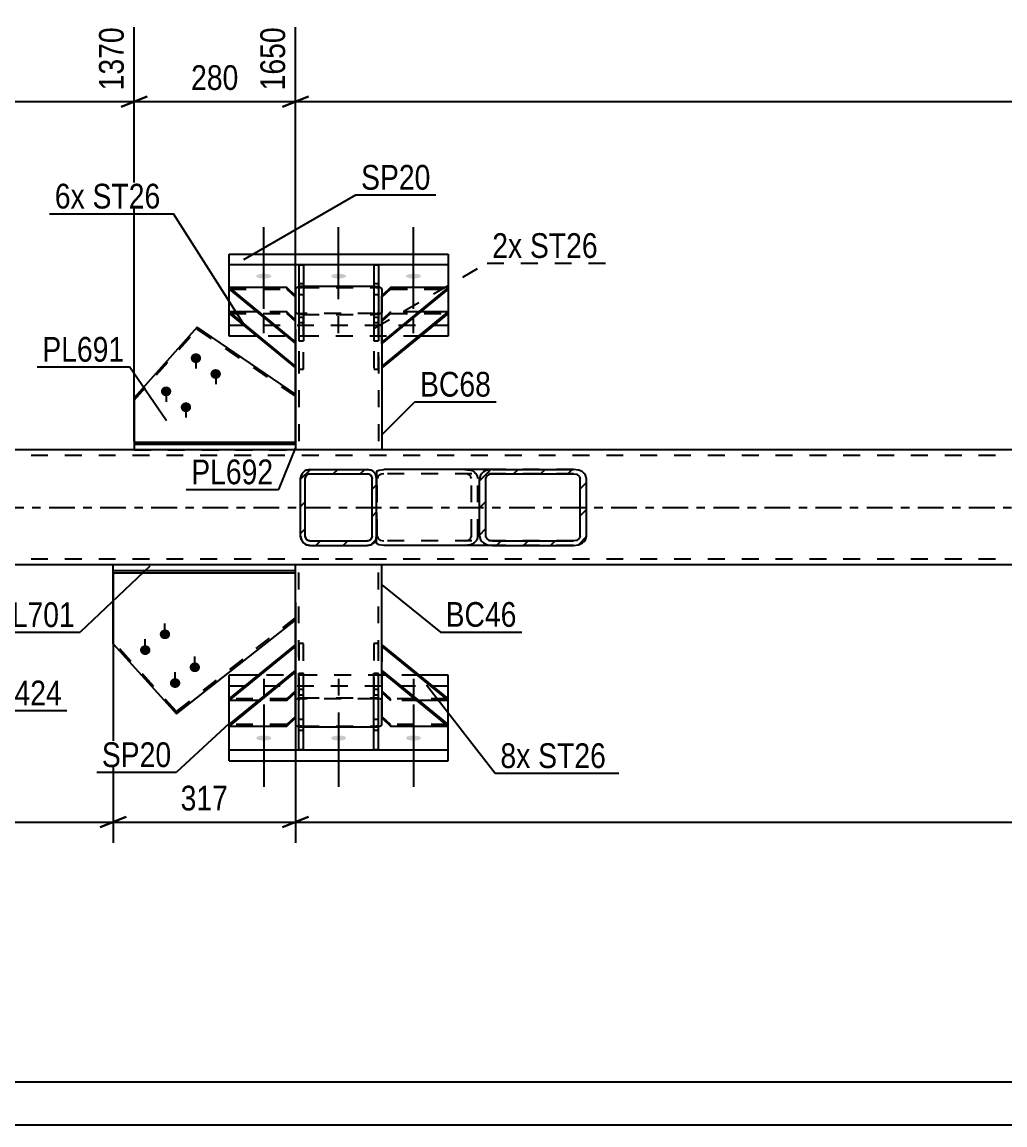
# Model space of a CAD drawing. Header units: millimetres. Extents: x 0 to 841, y 0 to 594.
# Drawn here: x 61 to 174.8, y 0 to 127.7 of the extents above; entities that cross this region are included whole.
import ezdxf

# ---------------------------------------------------------------- set-up
doc = ezdxf.new("R2010")
doc.units = ezdxf.units.MM
doc.linetypes.add('DXK_LINE_DOT2', pattern=[3.9198, 1.9599, -1.9599])
doc.linetypes.add('DXK_LINE_DOT3', pattern=[5.9187, 2.979, -0.9799, 0.9799, -0.9799])
doc.styles.add('Arial Narrow', font='ARIALN.TTF', dxfattribs={"height": 0.2})

# ---------------------------------------------------------------- blocks, each defined once
blk = doc.blocks.new('Unknown-761545321-1129 - 18537')
at = {"color": 5, "linetype": 'Continuous'}
for p, q in [((5, 5), (836, 5)), ((0, 0), (841, 0))]:
    blk.add_line(p, q, dxfattribs=at)
blk = doc.blocks.new('Part-761545321-2088 - 1939')
at = {"color": 2, "linetype": 'Continuous'}
for p, q in [((85.01, 91.34), (85.01, 100.85)), ((85.01, 100.85), (110.34, 100.85)), ((110.34, 100.85), (110.34, 91.34)), ((110.34, 99.59), (85.01, 99.59)), ((88.2, 91.34), (85.01, 91.34)), ((110.34, 91.34), (107.15, 91.34))]:
    blk.add_line(p, q, dxfattribs=at)
at = {"color": 7, "linetype": 'DXK_LINE_DOT2'}
for p, q in [((85.01, 92.6), (110.34, 92.6)), ((107.15, 91.34), (88.2, 91.34))]:
    blk.add_line(p, q, dxfattribs=at)
blk = doc.blocks.new('Part-761545321-1965 - 1939')
at = {"linetype": 'Continuous'}
h = blk.add_hatch(dxfattribs=at)
h.set_pattern_fill('', scale=0.7, style=0, pattern_type=0)
h.set_pattern_definition([(45, (125.4503, 67.195), (-1.57154, 1.57154), [])])
h.paths.add_polyline_path([(124.87, 67.11), (125.45, 67.19), (125.94, 67.43), (126.26, 67.77), (126.38, 68.18), (126.38, 74.85), (126.26, 75.26), (125.94, 75.6), (125.45, 75.83), (124.87, 75.91), (115.48, 75.91), (114.9, 75.83), (114.42, 75.6), (114.09, 75.26), (113.98, 74.85), (113.98, 68.18), (114.09, 67.77), (114.42, 67.43), (114.9, 67.19), (115.48, 67.11)])
h.paths.add_polyline_path([(115.19, 67.69), (114.95, 67.8), (114.78, 67.98), (114.73, 68.18), (114.73, 74.85), (114.78, 75.05), (114.95, 75.22), (115.19, 75.34), (115.48, 75.38), (124.87, 75.38), (125.16, 75.34), (125.41, 75.22), (125.57, 75.05), (125.63, 74.85), (125.63, 68.18), (125.57, 67.98), (125.41, 67.8), (125.16, 67.69), (124.87, 67.65), (115.48, 67.65)])
at = {"color": 2, "linetype": 'Continuous'}
for p, q in [((102.07, 75.71), (102.33, 75.83)), ((102.07, 75.71), (102.07, 74.85)), ((102.33, 75.83), (102.91, 75.91)), ((115.48, 75.91), (102.91, 75.91)), ((115.48, 75.91), (114.9, 75.83)), ((115.19, 75.34), (115.48, 75.38)), ((115.48, 75.91), (124.87, 75.91)), ((115.48, 75.38), (124.87, 75.38)), ((125.45, 75.83), (124.87, 75.91)), ((124.87, 75.38), (125.16, 75.34)), ((114.09, 75.26), (113.98, 74.85)), ((113.98, 68.18), (113.98, 74.85)), ((114.73, 74.85), (114.78, 75.05)), ((114.73, 68.18), (114.73, 74.85)), ((125.57, 75.05), (125.63, 74.85)), ((125.63, 68.18), (125.63, 74.85)), ((126.38, 74.85), (126.26, 75.26)), ((126.38, 68.18), (126.38, 74.85)), ((102.07, 67.32), (102.07, 68.18)), ((113.98, 68.18), (114.09, 67.77)), ((114.78, 67.98), (114.73, 68.18)), ((115.48, 67.65), (115.19, 67.69)), ((125.16, 67.69), (124.87, 67.65)), ((125.63, 68.18), (125.57, 67.98)), ((126.26, 67.77), (126.38, 68.18)), ((102.33, 67.19), (102.07, 67.32)), ((102.91, 67.11), (102.33, 67.19)), ((115.48, 67.11), (102.91, 67.11)), ((114.9, 67.19), (115.48, 67.11)), ((115.48, 67.65), (124.87, 67.65)), ((115.48, 67.11), (124.87, 67.11)), ((124.87, 67.11), (125.45, 67.19))]:
    blk.add_line(p, q, dxfattribs=at)
at = {"color": 7, "linetype": 'DXK_LINE_DOT2'}
for p, q in [((102.91, 75.38), (102.62, 75.34)), ((124.87, 75.38), (102.91, 75.38)), ((112.3, 75.91), (112.88, 75.83)), ((112.59, 75.34), (112.3, 75.38)), ((124.87, 75.91), (115.48, 75.91)), ((102.07, 74.85), (102.07, 67.43)), ((102.21, 75.05), (102.15, 74.85)), ((102.15, 68.18), (102.15, 74.85)), ((113.05, 74.85), (113, 75.05)), ((113.05, 68.18), (113.05, 74.85)), ((113.69, 75.26), (113.81, 74.85)), ((113.81, 68.18), (113.81, 74.85)), ((102.15, 68.18), (102.21, 67.98)), ((102.62, 67.69), (102.91, 67.65)), ((112.3, 67.65), (112.59, 67.69)), ((113, 67.98), (113.05, 68.18)), ((113.81, 68.18), (113.69, 67.77)), ((124.87, 67.65), (102.91, 67.65)), ((112.88, 67.19), (112.3, 67.11)), ((124.87, 67.11), (115.48, 67.11))]:
    blk.add_line(p, q, dxfattribs=at)
for centre, radius, start, end in [((112.55, 74.5), 1.37, 33.2903, 75.9977), ((102.78, 74.68), 0.685, 104.0023, 146.7097), ((112.42, 74.68), 0.685, 33.2903, 75.9977), ((102.78, 68.35), 0.685, 213.2903, 255.9977), ((112.42, 68.35), 0.685, 284.0023, 326.7097), ((112.55, 68.52), 1.37, 284.0023, 326.7097)]:
    blk.add_arc(centre, radius, start, end, dxfattribs=at)
at = {"color": 2, "linetype": 'Continuous'}
for centre, radius, start, end in [((115.23, 74.5), 1.37, 104.0023, 146.7097), ((125.12, 74.5), 1.37, 33.2903, 75.9977), ((115.36, 74.68), 0.685, 104.0023, 146.7097), ((125, 74.68), 0.685, 33.2903, 75.9977), ((115.23, 68.52), 1.37, 213.2903, 255.9977), ((115.36, 68.35), 0.685, 213.2903, 255.9977), ((125, 68.35), 0.685, 284.0023, 326.7097), ((125.12, 68.52), 1.37, 284.0023, 326.7097)]:
    blk.add_arc(centre, radius, start, end, dxfattribs=at)
blk = doc.blocks.new('Part-761545321-2128 - 1939')
at = {"color": 7, "linetype": 'DXK_LINE_DOT2'}
for p, q in [((101.74, 55.74), (101.74, 49.82)), ((102.27, 55.74), (101.74, 55.74)), ((102.27, 49.82), (102.27, 55.74)), ((102.27, 52.1), (101.74, 52.1)), ((102.27, 50.41), (101.74, 50.41)), ((101.74, 49.82), (102.27, 49.82))]:
    blk.add_line(p, q, dxfattribs=at)
blk = doc.blocks.new('Part-761545321-2112 - 1939')
at = {"color": 2, "linetype": 'Continuous'}
for p, q in [((85.01, 49.34), (92.67, 55.6)), ((85.01, 49.15), (92.67, 55.42)), ((85.01, 49.15), (85.01, 49.34)), ((88.41, 49.15), (85.01, 49.15))]:
    blk.add_line(p, q, dxfattribs=at)
at = {"color": 7, "linetype": 'DXK_LINE_DOT2'}
for p, q in [((92.67, 50.09), (92.67, 55.6)), ((92.67, 50.28), (91.67, 49.34)), ((91.67, 49.15), (92.67, 50.09)), ((91.67, 49.34), (85.01, 49.34)), ((91.67, 49.15), (88.41, 49.15)), ((91.67, 49.34), (91.67, 49.15))]:
    blk.add_line(p, q, dxfattribs=at)
blk = doc.blocks.new('Part-761545321-2095 - 1939')
at = {"color": 2, "linetype": 'Continuous'}
for p, q in [((91.67, 96.96), (85.01, 96.96)), ((85.01, 96.96), (92.67, 90.66)), ((85.01, 96.96), (85.01, 96.79)), ((85.01, 96.79), (92.67, 90.48)), ((92.67, 96.02), (91.67, 96.96)), ((92.67, 90.53), (92.67, 96.02))]:
    blk.add_line(p, q, dxfattribs=at)
at = {"color": 7, "linetype": 'DXK_LINE_DOT2'}
for p, q in [((85.01, 96.79), (91.67, 96.79)), ((91.67, 96.96), (91.67, 96.79)), ((91.67, 96.79), (92.67, 95.84)), ((92.67, 90.48), (92.67, 90.53)), ((92.67, 90.53), (92.67, 90.48))]:
    blk.add_line(p, q, dxfattribs=at)
blk = doc.blocks.new('Part-761545321-1942 - 1939')
at = {"color": 2, "linetype": 'Continuous'}
for p, q in [((103.67, 96.96), (102.67, 96.02)), ((110.34, 96.96), (102.67, 90.66)), ((110.34, 96.79), (102.67, 90.48)), ((102.67, 90.53), (102.67, 96.02)), ((110.34, 96.96), (103.67, 96.96)), ((110.34, 96.79), (110.34, 96.96))]:
    blk.add_line(p, q, dxfattribs=at)
at = {"color": 7, "linetype": 'DXK_LINE_DOT2'}
for p, q in [((102.67, 95.84), (103.67, 96.79)), ((103.67, 96.79), (103.67, 96.96)), ((103.67, 96.79), (110.34, 96.79)), ((102.67, 90.48), (102.67, 90.53))]:
    blk.add_line(p, q, dxfattribs=at)
blk = doc.blocks.new('Part-761545321-1956 - 1939')
at = {"color": 2, "linetype": 'Continuous'}
for p, q in [((326.63, 78.18), (58.22, 78.18)), ((326.63, 64.85), (58.22, 64.85))]:
    blk.add_line(p, q, dxfattribs=at)
at = {"color": 7, "linetype": 'DXK_LINE_DOT2'}
for p, q in [((326.63, 77.51), (58.22, 77.51)), ((326.63, 65.51), (58.22, 65.51))]:
    blk.add_line(p, q, dxfattribs=at)
at = {"color": 7, "linetype": 'DXK_LINE_DOT3'}
blk.add_line((58.22, 71.51), (326.63, 71.51), dxfattribs=at)
blk = doc.blocks.new('Part-761545321-2134 - 1939')
at = {"color": 2, "linetype": 'Continuous'}
for p, q in [((81.3, 92.38), (73.98, 84.2)), ((92.66, 84.61), (81.3, 92.38)), ((92.66, 84.61), (92.66, 78.85)), ((73.98, 84.2), (73.98, 78.85)), ((73.98, 79.08), (92.66, 79.08))]:
    blk.add_line(p, q, dxfattribs=at)
at = {"color": 7, "linetype": 'DXK_LINE_DOT2'}
for p, q in [((73.98, 83.94), (81.3, 92.12)), ((81.3, 92.38), (81.3, 92.12)), ((81.3, 92.12), (92.66, 84.35)), ((73.98, 78.82), (73.98, 78.85)), ((73.98, 78.82), (73.98, 78.85)), ((92.66, 78.82), (73.98, 78.82)), ((92.66, 78.85), (92.66, 78.82)), ((92.66, 78.85), (92.66, 78.82))]:
    blk.add_line(p, q, dxfattribs=at)
blk = doc.blocks.new('Part-761545321-2139 - 1939')
at = {"color": 2, "linetype": 'Continuous'}
for p, q in [((73.98, 78.85), (73.98, 78.18)), ((73.98, 78.85), (92.66, 78.85)), ((92.66, 78.85), (92.66, 78.18))]:
    blk.add_line(p, q, dxfattribs=at)
at = {"color": 7, "linetype": 'DXK_LINE_DOT2'}
blk.add_line((73.98, 78.18), (92.66, 78.18), dxfattribs=at)
blk = doc.blocks.new('Bolt-761545321-2043 - 1939')
at = {"linetype": 'Continuous'}
for points in [[(89.01, 98.57), (89.19, 98.56), (89.36, 98.54), (89.52, 98.51), (89.65, 98.47), (89.76, 98.43), (89.83, 98.37), (89.87, 98.31), (89.87, 98.26), (89.83, 98.2), (89.76, 98.14), (89.65, 98.1), (89.52, 98.06), (89.36, 98.03), (89.19, 98.01), (89.01, 98), (88.83, 98.01), (88.66, 98.03), (88.5, 98.06), (88.36, 98.1), (88.26, 98.14), (88.18, 98.2), (88.15, 98.26), (88.15, 98.31), (88.18, 98.37), (88.26, 98.43), (88.36, 98.47), (88.5, 98.51), (88.66, 98.54), (88.83, 98.56)], [(97.67, 98.57), (97.85, 98.56), (98.03, 98.54), (98.18, 98.51), (98.32, 98.47), (98.43, 98.43), (98.5, 98.37), (98.54, 98.31), (98.54, 98.26), (98.5, 98.2), (98.43, 98.14), (98.32, 98.1), (98.18, 98.06), (98.03, 98.03), (97.85, 98.01), (97.67, 98), (97.49, 98.01), (97.32, 98.03), (97.17, 98.06), (97.03, 98.1), (96.92, 98.14), (96.85, 98.2), (96.81, 98.26), (96.81, 98.31), (96.85, 98.37), (96.92, 98.43), (97.03, 98.47), (97.17, 98.51), (97.32, 98.54), (97.49, 98.56)], [(106.34, 98.57), (106.52, 98.56), (106.69, 98.54), (106.85, 98.51), (106.99, 98.47), (107.09, 98.43), (107.17, 98.37), (107.2, 98.31), (107.2, 98.26), (107.17, 98.2), (107.09, 98.14), (106.99, 98.1), (106.85, 98.06), (106.69, 98.03), (106.52, 98.01), (106.34, 98), (106.16, 98.01), (105.99, 98.03), (105.83, 98.06), (105.7, 98.1), (105.59, 98.14), (105.52, 98.2), (105.48, 98.26), (105.48, 98.31), (105.52, 98.37), (105.59, 98.43), (105.7, 98.47), (105.83, 98.51), (105.99, 98.54), (106.16, 98.56)]]:
    blk.add_hatch(color=1, dxfattribs=at).paths.add_polyline_path(points)
at = {"color": 1, "linetype": 'Continuous'}
for p, q in [((89.01, 97.34), (89.01, 103.96)), ((97.67, 97.34), (97.67, 103.96)), ((106.34, 97.34), (106.34, 103.96))]:
    blk.add_line(p, q, dxfattribs=at)
at = {"color": 1, "linetype": 'DXK_LINE_DOT2'}
for p, q in [((89.01, 94.52), (89.01, 101.14)), ((106.34, 94.52), (106.34, 101.14)), ((89.01, 91.7), (89.01, 98.32)), ((97.67, 91.7), (97.67, 98.32)), ((106.34, 91.7), (106.34, 98.32))]:
    blk.add_line(p, q, dxfattribs=at)
blk = doc.blocks.new('Part-761545321-2111 - 1939')
at = {"color": 2, "linetype": 'Continuous'}
for p, q in [((85.01, 46.37), (92.67, 52.64)), ((92.67, 52.45), (85.01, 46.19)), ((92.67, 47.13), (92.67, 52.59)), ((85.01, 46.37), (85.01, 46.19)), ((85.01, 46.19), (91.67, 46.19)), ((91.67, 46.19), (92.67, 47.13))]:
    blk.add_line(p, q, dxfattribs=at)
at = {"color": 7, "linetype": 'DXK_LINE_DOT2'}
for p, q in [((92.67, 52.64), (92.67, 52.59)), ((92.67, 52.59), (92.67, 52.64)), ((92.67, 47.31), (91.67, 46.37)), ((91.67, 46.37), (85.01, 46.37)), ((91.67, 46.37), (91.67, 46.19))]:
    blk.add_line(p, q, dxfattribs=at)
blk = doc.blocks.new('Part-761545321-2065 - 1939')
at = {"linetype": 'Continuous'}
h = blk.add_hatch(dxfattribs=at)
h.set_pattern_fill('', scale=0.7, style=0, pattern_type=0)
h.set_pattern_definition([(45, (101.4163, 67.195), (-1.57154, 1.57154), [])])
h.paths.add_polyline_path([(101.01, 67.11), (101.42, 67.19), (101.76, 67.43), (101.99, 67.77), (102.07, 68.18), (102.07, 74.85), (101.99, 75.26), (101.76, 75.6), (101.42, 75.83), (101.01, 75.91), (94.34, 75.91), (93.93, 75.83), (93.59, 75.6), (93.36, 75.26), (93.27, 74.85), (93.27, 68.18), (93.36, 67.77), (93.59, 67.43), (93.93, 67.19), (94.34, 67.11)])
h.paths.add_polyline_path([(94.14, 67.69), (93.96, 67.8), (93.85, 67.98), (93.81, 68.18), (93.81, 74.85), (93.85, 75.05), (93.96, 75.22), (94.14, 75.34), (94.34, 75.38), (101.01, 75.38), (101.21, 75.34), (101.39, 75.22), (101.5, 75.05), (101.54, 74.85), (101.54, 68.18), (101.5, 67.98), (101.39, 67.8), (101.21, 67.69), (101.01, 67.65), (94.34, 67.65)])
at = {"color": 7, "linetype": 'DXK_LINE_DOT2'}
for p, q in [((93.93, 75.83), (94.34, 75.91)), ((94.34, 75.38), (94.14, 75.34)), ((94.34, 75.91), (101.01, 75.91)), ((94.34, 75.38), (101.01, 75.38)), ((101.01, 75.91), (101.42, 75.83)), ((101.21, 75.34), (101.01, 75.38)), ((93.27, 74.85), (93.36, 75.26)), ((93.27, 68.18), (93.27, 74.85)), ((93.85, 75.05), (93.81, 74.85)), ((93.81, 68.18), (93.81, 74.85)), ((101.54, 74.85), (101.5, 75.05)), ((101.54, 68.18), (101.54, 74.85)), ((101.99, 75.26), (102.07, 74.85)), ((102.07, 68.18), (102.07, 74.85)), ((93.36, 67.77), (93.27, 68.18)), ((93.81, 68.18), (93.85, 67.98)), ((94.14, 67.69), (94.34, 67.65)), ((101.01, 67.65), (101.21, 67.69)), ((101.5, 67.98), (101.54, 68.18)), ((102.07, 68.18), (101.99, 67.77)), ((94.34, 67.11), (93.93, 67.19)), ((94.34, 67.65), (101.01, 67.65)), ((94.34, 67.11), (101.01, 67.11)), ((101.42, 67.19), (101.01, 67.11))]:
    blk.add_line(p, q, dxfattribs=at)
at = {"color": 2, "linetype": 'Continuous'}
for p, q in [((94.34, 75.91), (93.93, 75.83)), ((94.14, 75.34), (94.34, 75.38)), ((94.34, 75.91), (101.01, 75.91)), ((94.34, 75.38), (101.01, 75.38)), ((101.42, 75.83), (101.01, 75.91)), ((101.01, 75.38), (101.21, 75.34)), ((93.36, 75.26), (93.27, 74.85)), ((93.27, 68.18), (93.27, 74.85)), ((93.81, 74.85), (93.85, 75.05)), ((93.81, 68.18), (93.81, 74.85)), ((101.5, 75.05), (101.54, 74.85)), ((101.54, 68.18), (101.54, 74.85)), ((102.07, 74.85), (101.99, 75.26)), ((102.07, 68.18), (102.07, 74.85)), ((93.27, 68.18), (93.36, 67.77)), ((93.85, 67.98), (93.81, 68.18)), ((94.34, 67.65), (94.14, 67.69)), ((101.21, 67.69), (101.01, 67.65)), ((101.54, 68.18), (101.5, 67.98)), ((101.99, 67.77), (102.07, 68.18)), ((93.93, 67.19), (94.34, 67.11)), ((94.34, 67.65), (101.01, 67.65)), ((94.34, 67.11), (101.01, 67.11)), ((101.01, 67.11), (101.42, 67.19))]:
    blk.add_line(p, q, dxfattribs=at)
at = {"color": 7, "linetype": 'DXK_LINE_DOT3'}
blk.add_line((97.67, 71.51), (97.67, 71.51), dxfattribs=at)
at = {"color": 7, "linetype": 'DXK_LINE_DOT2'}
for centre, radius, start, end in [((94.34, 74.85), 1.07, 112.5, 157.5), ((101.01, 74.85), 1.07, 22.5, 67.5), ((94.34, 74.85), 0.533, 112.5, 157.5), ((101.01, 74.85), 0.533, 22.5, 67.5), ((94.34, 68.18), 1.07, 202.5, 247.5), ((94.34, 68.18), 0.533, 202.5, 247.5), ((101.01, 68.18), 0.533, 292.5, 337.5), ((101.01, 68.18), 1.07, 292.5, 337.5)]:
    blk.add_arc(centre, radius, start, end, dxfattribs=at)
at = {"color": 2, "linetype": 'Continuous'}
for centre, radius, start, end in [((94.34, 74.85), 1.07, 112.5, 157.5), ((101.01, 74.85), 1.07, 22.5, 67.5), ((94.34, 74.85), 0.533, 112.5, 157.5), ((101.01, 74.85), 0.533, 22.5, 67.5), ((94.34, 68.18), 1.07, 202.5, 247.5), ((94.34, 68.18), 0.533, 202.5, 247.5), ((101.01, 68.18), 0.533, 292.5, 337.5), ((101.01, 68.18), 1.07, 292.5, 337.5)]:
    blk.add_arc(centre, radius, start, end, dxfattribs=at)
blk = doc.blocks.new('Part-761545321-2118 - 1939')
at = {"color": 2, "linetype": 'Continuous'}
for p, q in [((102.67, 55.6), (110.34, 49.34)), ((102.67, 55.42), (110.34, 49.15)), ((110.34, 49.15), (106.94, 49.15)), ((110.34, 49.15), (110.34, 49.34))]:
    blk.add_line(p, q, dxfattribs=at)
at = {"color": 7, "linetype": 'DXK_LINE_DOT2'}
for p, q in [((102.67, 55.6), (102.67, 50.09)), ((103.67, 49.34), (102.67, 50.28)), ((102.67, 50.09), (103.67, 49.15)), ((103.67, 49.15), (103.67, 49.34)), ((110.34, 49.34), (103.67, 49.34)), ((106.94, 49.15), (103.67, 49.15))]:
    blk.add_line(p, q, dxfattribs=at)
blk = doc.blocks.new('Part-761545321-2007 - 1939')
at = {"color": 7, "linetype": 'DXK_LINE_DOT2'}
for p, q in [((93.17, 97.07), (93.07, 97.05)), ((93.47, 97.09), (93.17, 97.07)), ((93.61, 97.09), (93.47, 97.09)), ((101.87, 97.09), (101.74, 97.09)), ((101.87, 97.09), (102.18, 97.07)), ((102.27, 97.05), (102.18, 97.07)), ((92.67, 96.02), (92.67, 90.53)), ((93.11, 96.88), (93.07, 96.83)), ((93.07, 96.83), (93.07, 78.18)), ((93.19, 96.92), (93.11, 96.88)), ((93.32, 96.95), (93.19, 96.92)), ((93.47, 96.96), (93.32, 96.95)), ((93.47, 96.96), (101.87, 96.96)), ((102.03, 96.95), (101.87, 96.96)), ((102.16, 96.92), (102.03, 96.95)), ((102.24, 96.88), (102.16, 96.92)), ((102.27, 96.83), (102.24, 96.88)), ((102.27, 96.83), (102.27, 78.18)), ((102.67, 96.02), (102.67, 90.53)), ((92.74, 94), (92.67, 94.1)), ((92.91, 93.91), (92.74, 94)), ((93.17, 93.86), (92.91, 93.91)), ((93.07, 94.1), (93.11, 94.05)), ((93.11, 94.05), (93.19, 94)), ((93.47, 93.84), (93.17, 93.86)), ((93.19, 94), (93.32, 93.98)), ((93.32, 93.98), (93.47, 93.97)), ((101.87, 93.97), (93.47, 93.97)), ((93.47, 93.84), (101.87, 93.84)), ((101.87, 93.97), (102.03, 93.98)), ((102.18, 93.86), (101.87, 93.84)), ((102.03, 93.98), (102.16, 94)), ((102.16, 94), (102.24, 94.05)), ((102.44, 93.91), (102.18, 93.86)), ((102.24, 94.05), (102.27, 94.1)), ((102.61, 94), (102.44, 93.91)), ((102.67, 94.1), (102.61, 94)), ((102.67, 78.18), (92.67, 78.18))]:
    blk.add_line(p, q, dxfattribs=at)
at = {"color": 2, "linetype": 'Continuous'}
for p, q in [((101.74, 97.09), (93.61, 97.09)), ((92.67, 96.83), (92.74, 96.93)), ((92.67, 96.83), (92.67, 96.02)), ((92.74, 96.93), (92.91, 97.02)), ((93.07, 97.05), (92.91, 97.02)), ((102.44, 97.02), (102.27, 97.05)), ((102.44, 97.02), (102.61, 96.93)), ((102.61, 96.93), (102.67, 96.83)), ((102.67, 96.83), (102.67, 96.02)), ((92.67, 90.53), (92.67, 78.18)), ((102.67, 90.53), (102.67, 78.18))]:
    blk.add_line(p, q, dxfattribs=at)
blk = doc.blocks.new('Part-761545321-2098 - 1939')
at = {"color": 2, "linetype": 'Continuous'}
for p, q in [((102.67, 87.84), (110.34, 94.14)), ((110.34, 93.97), (102.67, 87.66)), ((110.34, 94.14), (107.12, 94.14)), ((110.34, 93.97), (110.34, 94.14))]:
    blk.add_line(p, q, dxfattribs=at)
at = {"color": 7, "linetype": 'DXK_LINE_DOT2'}
for p, q in [((103.67, 94.14), (102.67, 93.19)), ((102.67, 93.02), (103.67, 93.97)), ((103.67, 93.97), (103.67, 94.14)), ((107.12, 94.14), (103.67, 94.14)), ((103.67, 93.97), (110.34, 93.97)), ((102.67, 93.19), (102.67, 87.66))]:
    blk.add_line(p, q, dxfattribs=at)
blk = doc.blocks.new('Part-761545321-2093 - 1939')
at = {"color": 2, "linetype": 'Continuous'}
for p, q in [((85.01, 42.18), (85.01, 52.1)), ((88.38, 52.1), (85.01, 52.1)), ((110.34, 52.1), (106.96, 52.1)), ((110.34, 42.18), (110.34, 52.1)), ((85.01, 43.43), (110.34, 43.43)), ((85.01, 42.18), (110.34, 42.18))]:
    blk.add_line(p, q, dxfattribs=at)
at = {"color": 7, "linetype": 'DXK_LINE_DOT2'}
for p, q in [((106.96, 52.1), (88.38, 52.1)), ((85.01, 50.84), (110.34, 50.84))]:
    blk.add_line(p, q, dxfattribs=at)
blk = doc.blocks.new('Part-761545321-2039 - 1939')
at = {"color": 2, "linetype": 'Continuous'}
for p, q in [((92.67, 52.59), (92.67, 64.85)), ((102.67, 52.59), (102.67, 64.85)), ((92.67, 47.13), (92.67, 46.33)), ((92.74, 46.22), (92.67, 46.33)), ((92.91, 46.13), (92.74, 46.22)), ((93.07, 46.1), (92.91, 46.13)), ((101.74, 46.05), (93.61, 46.05)), ((102.44, 46.13), (102.27, 46.1)), ((102.61, 46.22), (102.44, 46.13)), ((102.67, 46.33), (102.61, 46.22)), ((102.67, 46.33), (102.67, 47.13))]:
    blk.add_line(p, q, dxfattribs=at)
at = {"color": 7, "linetype": 'DXK_LINE_DOT2'}
for p, q in [((102.67, 64.85), (92.67, 64.85)), ((93.07, 46.33), (93.07, 64.85)), ((102.27, 46.33), (102.27, 64.85)), ((92.67, 52.59), (92.67, 47.13)), ((102.67, 47.13), (102.67, 52.59)), ((92.67, 49.2), (92.74, 49.3)), ((92.67, 47.13), (92.67, 49.2)), ((92.74, 49.3), (92.91, 49.39)), ((92.91, 49.39), (93.17, 49.45)), ((93.11, 49.25), (93.07, 49.2)), ((93.19, 49.3), (93.11, 49.25)), ((93.17, 49.45), (93.47, 49.47)), ((93.32, 49.33), (93.19, 49.3)), ((93.47, 49.34), (93.32, 49.33)), ((93.47, 49.47), (101.87, 49.47)), ((101.87, 49.34), (93.47, 49.34)), ((101.87, 49.47), (102.18, 49.45)), ((102.03, 49.33), (101.87, 49.34)), ((102.16, 49.3), (102.03, 49.33)), ((102.24, 49.25), (102.16, 49.3)), ((102.18, 49.45), (102.44, 49.39)), ((102.27, 49.2), (102.24, 49.25)), ((102.44, 49.39), (102.61, 49.3)), ((102.61, 49.3), (102.67, 49.2)), ((93.07, 46.33), (93.11, 46.27)), ((93.17, 46.07), (93.07, 46.1)), ((93.11, 46.27), (93.19, 46.23)), ((93.47, 46.05), (93.17, 46.07)), ((93.19, 46.23), (93.32, 46.2)), ((93.32, 46.2), (93.47, 46.19)), ((93.47, 46.19), (101.87, 46.19)), ((93.61, 46.05), (93.47, 46.05)), ((101.87, 46.05), (101.74, 46.05)), ((101.87, 46.19), (102.03, 46.2)), ((102.18, 46.07), (101.87, 46.05)), ((102.03, 46.2), (102.16, 46.23)), ((102.16, 46.23), (102.24, 46.27)), ((102.27, 46.1), (102.18, 46.07)), ((102.24, 46.27), (102.27, 46.33))]:
    blk.add_line(p, q, dxfattribs=at)
blk = doc.blocks.new('Bolt-761545321-2042 - 1939')
at = {"linetype": 'Continuous'}
for points in [[(89.01, 44.5), (88.83, 44.51), (88.66, 44.53), (88.5, 44.56), (88.36, 44.6), (88.26, 44.65), (88.18, 44.71), (88.15, 44.77), (88.15, 44.83), (88.18, 44.89), (88.26, 44.95), (88.36, 45), (88.5, 45.04), (88.66, 45.07), (88.83, 45.09), (89.01, 45.1), (89.19, 45.09), (89.36, 45.07), (89.52, 45.04), (89.65, 45), (89.76, 44.95), (89.83, 44.89), (89.87, 44.83), (89.87, 44.77), (89.83, 44.71), (89.76, 44.65), (89.65, 44.6), (89.52, 44.56), (89.36, 44.53), (89.19, 44.51)], [(97.67, 44.5), (97.49, 44.51), (97.32, 44.53), (97.17, 44.56), (97.03, 44.6), (96.92, 44.65), (96.85, 44.71), (96.81, 44.77), (96.81, 44.83), (96.85, 44.89), (96.92, 44.95), (97.03, 45), (97.17, 45.04), (97.32, 45.07), (97.49, 45.09), (97.67, 45.1), (97.85, 45.09), (98.03, 45.07), (98.18, 45.04), (98.32, 45), (98.43, 44.95), (98.5, 44.89), (98.54, 44.83), (98.54, 44.77), (98.5, 44.71), (98.43, 44.65), (98.32, 44.6), (98.18, 44.56), (98.03, 44.53), (97.85, 44.51)], [(106.34, 44.5), (106.16, 44.51), (105.99, 44.53), (105.83, 44.56), (105.7, 44.6), (105.59, 44.65), (105.52, 44.71), (105.48, 44.77), (105.48, 44.83), (105.52, 44.89), (105.59, 44.95), (105.7, 45), (105.83, 45.04), (105.99, 45.07), (106.16, 45.09), (106.34, 45.1), (106.52, 45.09), (106.69, 45.07), (106.85, 45.04), (106.99, 45), (107.09, 44.95), (107.17, 44.89), (107.2, 44.83), (107.2, 44.77), (107.17, 44.71), (107.09, 44.65), (106.99, 44.6), (106.85, 44.56), (106.69, 44.53), (106.52, 44.51)]]:
    blk.add_hatch(color=1, dxfattribs=at).paths.add_polyline_path(points)
at = {"color": 1, "linetype": 'DXK_LINE_DOT2'}
for p, q in [((89.01, 51.67), (89.01, 45.09)), ((97.67, 51.67), (97.67, 45.09)), ((106.34, 51.67), (106.34, 45.09)), ((89.01, 48.7), (89.01, 42.13)), ((106.34, 48.7), (106.34, 42.13))]:
    blk.add_line(p, q, dxfattribs=at)
at = {"color": 1, "linetype": 'Continuous'}
for p, q in [((89.01, 45.74), (89.01, 39.16)), ((97.67, 45.74), (97.67, 39.16)), ((106.34, 45.74), (106.34, 39.16))]:
    blk.add_line(p, q, dxfattribs=at)
blk = doc.blocks.new('Part-761545321-2124 - 1939')
at = {"color": 2, "linetype": 'Continuous'}
for p, q in [((101.74, 52.32), (102.27, 52.32)), ((101.74, 43.43), (101.74, 52.32)), ((102.27, 43.43), (102.27, 52.32)), ((102.27, 43.43), (101.74, 43.43))]:
    blk.add_line(p, q, dxfattribs=at)
at = {"color": 7, "linetype": 'DXK_LINE_DOT2'}
for p, q in [((101.74, 46.99), (102.27, 46.99)), ((101.74, 45.71), (102.27, 45.71))]:
    blk.add_line(p, q, dxfattribs=at)
blk = doc.blocks.new('Part-761545321-2094 - 1939')
at = {"color": 2, "linetype": 'Continuous'}
for p, q in [((88.23, 94.14), (85.01, 94.14)), ((85.01, 94.14), (92.67, 87.84)), ((85.01, 94.14), (85.01, 93.97)), ((85.01, 93.97), (92.67, 87.66))]:
    blk.add_line(p, q, dxfattribs=at)
at = {"color": 7, "linetype": 'DXK_LINE_DOT2'}
for p, q in [((85.01, 93.97), (91.67, 93.97)), ((91.67, 94.14), (88.23, 94.14)), ((92.67, 93.19), (91.67, 94.14)), ((91.67, 94.14), (91.67, 93.97)), ((91.67, 93.97), (92.67, 93.02)), ((92.67, 87.66), (92.67, 93.19))]:
    blk.add_line(p, q, dxfattribs=at)
blk = doc.blocks.new('Part-761545321-2101 - 1939')
at = {"color": 7, "linetype": 'DXK_LINE_DOT2'}
for p, q in [((93.61, 93.51), (93.07, 93.51)), ((93.07, 93.51), (93.07, 87.53)), ((93.61, 87.53), (93.61, 93.51)), ((93.61, 92.89), (93.07, 92.89)), ((93.61, 91.34), (93.07, 91.34)), ((93.07, 87.53), (93.61, 87.53))]:
    blk.add_line(p, q, dxfattribs=at)
blk = doc.blocks.new('Part-761545321-2104 - 1939')
at = {"color": 7, "linetype": 'DXK_LINE_DOT2'}
for p, q in [((102.27, 93.51), (101.74, 93.51)), ((101.74, 93.51), (101.74, 87.53)), ((102.27, 87.53), (102.27, 93.51)), ((102.27, 92.89), (101.74, 92.89)), ((102.27, 91.34), (101.74, 91.34)), ((101.74, 87.53), (102.27, 87.53))]:
    blk.add_line(p, q, dxfattribs=at)
blk = doc.blocks.new('Part-761545321-2107 - 1939')
at = {"color": 2, "linetype": 'Continuous'}
for p, q in [((93.07, 99.59), (93.07, 90.79)), ((93.07, 99.59), (93.61, 99.59)), ((93.61, 99.59), (93.61, 90.79)), ((93.07, 90.79), (93.61, 90.79))]:
    blk.add_line(p, q, dxfattribs=at)
at = {"color": 7, "linetype": 'DXK_LINE_DOT2'}
for p, q in [((93.07, 97.42), (93.61, 97.42)), ((93.07, 96.15), (93.61, 96.15))]:
    blk.add_line(p, q, dxfattribs=at)
blk = doc.blocks.new('Part-761545321-2110 - 1939')
at = {"color": 2, "linetype": 'Continuous'}
for p, q in [((101.74, 99.59), (101.74, 90.79)), ((101.74, 99.59), (102.27, 99.59)), ((102.27, 99.59), (102.27, 90.79)), ((101.74, 90.79), (102.27, 90.79))]:
    blk.add_line(p, q, dxfattribs=at)
at = {"color": 7, "linetype": 'DXK_LINE_DOT2'}
for p, q in [((101.74, 97.42), (102.27, 97.42)), ((101.74, 96.15), (102.27, 96.15))]:
    blk.add_line(p, q, dxfattribs=at)
blk = doc.blocks.new('Part-761545321-2115 - 1939')
at = {"color": 2, "linetype": 'Continuous'}
for p, q in [((102.67, 52.64), (110.34, 46.37)), ((102.67, 52.59), (102.67, 47.13)), ((110.34, 46.19), (102.67, 52.45)), ((102.67, 47.13), (103.67, 46.19)), ((103.67, 46.19), (110.34, 46.19)), ((110.34, 46.19), (110.34, 46.37))]:
    blk.add_line(p, q, dxfattribs=at)
at = {"color": 7, "linetype": 'DXK_LINE_DOT2'}
for p, q in [((102.67, 52.64), (102.67, 52.59)), ((102.67, 52.59), (102.67, 52.64)), ((103.67, 46.37), (102.67, 47.31)), ((103.67, 46.19), (103.67, 46.37)), ((110.34, 46.37), (103.67, 46.37))]:
    blk.add_line(p, q, dxfattribs=at)
blk = doc.blocks.new('Part-761545321-2121 - 1939')
at = {"color": 2, "linetype": 'Continuous'}
for p, q in [((93.07, 52.32), (93.61, 52.32)), ((93.07, 43.43), (93.07, 52.32)), ((93.61, 43.43), (93.61, 52.32)), ((93.61, 43.43), (93.07, 43.43))]:
    blk.add_line(p, q, dxfattribs=at)
at = {"color": 7, "linetype": 'DXK_LINE_DOT2'}
for p, q in [((93.07, 46.99), (93.61, 46.99)), ((93.07, 45.71), (93.61, 45.71))]:
    blk.add_line(p, q, dxfattribs=at)
blk = doc.blocks.new('Part-761545321-2127 - 1939')
at = {"color": 7, "linetype": 'DXK_LINE_DOT2'}
for p, q in [((93.07, 55.74), (93.07, 49.82)), ((93.61, 55.74), (93.07, 55.74)), ((93.61, 49.82), (93.61, 55.74)), ((93.61, 52.1), (93.07, 52.1)), ((93.61, 50.41), (93.07, 50.41)), ((93.07, 49.82), (93.61, 49.82))]:
    blk.add_line(p, q, dxfattribs=at)
blk = doc.blocks.new('Bolt-761545321-2140 - 1939')
at = {"linetype": 'Continuous'}
for points in [[(81.14, 88.22), (81.01, 88.23), (80.9, 88.27), (80.79, 88.33), (80.69, 88.41), (80.62, 88.51), (80.57, 88.61), (80.54, 88.73), (80.54, 88.85), (80.57, 88.97), (80.62, 89.07), (80.69, 89.17), (80.79, 89.25), (80.9, 89.31), (81.01, 89.34), (81.14, 89.36), (81.26, 89.34), (81.38, 89.31), (81.49, 89.25), (81.58, 89.17), (81.66, 89.07), (81.71, 88.97), (81.74, 88.85), (81.74, 88.73), (81.71, 88.61), (81.66, 88.51), (81.58, 88.41), (81.49, 88.33), (81.38, 88.27), (81.26, 88.23)], [(83.43, 86.39), (83.3, 86.4), (83.19, 86.44), (83.08, 86.5), (82.98, 86.58), (82.91, 86.67), (82.86, 86.78), (82.83, 86.9), (82.83, 87.02), (82.86, 87.13), (82.91, 87.24), (82.98, 87.34), (83.08, 87.42), (83.19, 87.48), (83.3, 87.51), (83.43, 87.52), (83.55, 87.51), (83.67, 87.48), (83.78, 87.42), (83.88, 87.34), (83.95, 87.24), (84, 87.13), (84.03, 87.02), (84.03, 86.9), (84, 86.78), (83.95, 86.67), (83.88, 86.58), (83.78, 86.5), (83.67, 86.44), (83.55, 86.4)], [(77.69, 84.37), (77.57, 84.38), (77.45, 84.42), (77.34, 84.48), (77.25, 84.56), (77.17, 84.66), (77.12, 84.76), (77.1, 84.88), (77.1, 85), (77.12, 85.12), (77.17, 85.22), (77.25, 85.32), (77.34, 85.4), (77.45, 85.46), (77.57, 85.49), (77.69, 85.51), (77.82, 85.49), (77.94, 85.46), (78.05, 85.4), (78.14, 85.32), (78.21, 85.22), (78.26, 85.12), (78.29, 85), (78.29, 84.88), (78.26, 84.76), (78.21, 84.66), (78.14, 84.56), (78.05, 84.48), (77.94, 84.42), (77.82, 84.38)], [(79.98, 82.54), (79.86, 82.55), (79.74, 82.59), (79.63, 82.65), (79.54, 82.73), (79.46, 82.82), (79.41, 82.93), (79.39, 83.05), (79.39, 83.17), (79.41, 83.28), (79.46, 83.39), (79.54, 83.49), (79.63, 83.57), (79.74, 83.63), (79.86, 83.66), (79.98, 83.67), (80.11, 83.66), (80.23, 83.63), (80.34, 83.57), (80.43, 83.49), (80.5, 83.39), (80.56, 83.28), (80.58, 83.17), (80.58, 83.05), (80.56, 82.93), (80.5, 82.82), (80.43, 82.73), (80.34, 82.65), (80.23, 82.59), (80.11, 82.55)]]:
    blk.add_hatch(color=1, dxfattribs=at).paths.add_polyline_path(points)
at = {"color": 1, "linetype": 'Continuous'}
for p, q in [((81.14, 89.22), (81.14, 87.6)), ((83.43, 87.39), (83.43, 85.76)), ((77.69, 85.37), (77.69, 83.75)), ((79.98, 83.54), (79.98, 81.91))]:
    blk.add_line(p, q, dxfattribs=at)
blk = doc.blocks.new('Part-761545321-2144 - 1939')
at = {"color": 7, "linetype": 'DXK_LINE_DOT2'}
for p, q in [((71.55, 64.18), (71.55, 64.21)), ((71.55, 64.21), (92.66, 64.21)), ((71.55, 64.18), (71.55, 64.21)), ((92.66, 64.18), (92.66, 64.21)), ((92.66, 64.18), (92.66, 64.21)), ((78.9, 47.87), (92.66, 58.72)), ((78.9, 47.87), (71.55, 55.98)), ((78.9, 47.6), (78.9, 47.87))]:
    blk.add_line(p, q, dxfattribs=at)
at = {"color": 2, "linetype": 'Continuous'}
for p, q in [((71.55, 55.71), (71.55, 64.18)), ((71.55, 63.94), (92.66, 63.94)), ((92.66, 58.45), (92.66, 64.18)), ((78.9, 47.6), (92.66, 58.45)), ((71.55, 55.71), (78.9, 47.6))]:
    blk.add_line(p, q, dxfattribs=at)
blk = doc.blocks.new('Part-761545321-2149 - 1939')
at = {"color": 2, "linetype": 'Continuous'}
for p, q in [((71.55, 64.18), (71.55, 64.85)), ((92.66, 64.18), (71.55, 64.18)), ((92.66, 64.18), (92.66, 64.85))]:
    blk.add_line(p, q, dxfattribs=at)
at = {"color": 7, "linetype": 'DXK_LINE_DOT2'}
blk.add_line((92.66, 64.85), (71.55, 64.85), dxfattribs=at)
blk = doc.blocks.new('Bolt-761545321-2150 - 1939')
at = {"linetype": 'Continuous'}
for points in [[(77.56, 57.37), (77.68, 57.36), (77.8, 57.33), (77.91, 57.27), (78, 57.19), (78.07, 57.09), (78.13, 56.99), (78.15, 56.87), (78.15, 56.75), (78.13, 56.64), (78.07, 56.53), (78, 56.43), (77.91, 56.35), (77.8, 56.3), (77.68, 56.26), (77.56, 56.25), (77.43, 56.26), (77.31, 56.3), (77.2, 56.35), (77.11, 56.43), (77.04, 56.53), (76.98, 56.64), (76.96, 56.75), (76.96, 56.87), (76.98, 56.99), (77.04, 57.09), (77.11, 57.19), (77.2, 57.27), (77.31, 57.33), (77.43, 57.36)], [(75.27, 55.55), (75.4, 55.53), (75.52, 55.5), (75.62, 55.44), (75.72, 55.36), (75.79, 55.27), (75.84, 55.16), (75.87, 55.04), (75.87, 54.92), (75.84, 54.81), (75.79, 54.7), (75.72, 54.61), (75.62, 54.53), (75.52, 54.47), (75.4, 54.43), (75.27, 54.42), (75.15, 54.43), (75.03, 54.47), (74.92, 54.53), (74.83, 54.61), (74.75, 54.7), (74.7, 54.81), (74.67, 54.92), (74.67, 55.04), (74.7, 55.16), (74.75, 55.27), (74.83, 55.36), (74.92, 55.44), (75.03, 55.5), (75.15, 55.53)], [(81.01, 53.56), (81.14, 53.55), (81.26, 53.51), (81.37, 53.45), (81.46, 53.37), (81.53, 53.28), (81.58, 53.17), (81.61, 53.05), (81.61, 52.94), (81.58, 52.82), (81.53, 52.71), (81.46, 52.62), (81.37, 52.54), (81.26, 52.48), (81.14, 52.44), (81.01, 52.43), (80.89, 52.44), (80.77, 52.48), (80.66, 52.54), (80.57, 52.62), (80.49, 52.71), (80.44, 52.82), (80.42, 52.94), (80.42, 53.05), (80.44, 53.17), (80.49, 53.28), (80.57, 53.37), (80.66, 53.45), (80.77, 53.51), (80.89, 53.55)], [(78.73, 51.73), (78.85, 51.72), (78.97, 51.68), (79.08, 51.62), (79.17, 51.54), (79.25, 51.45), (79.3, 51.34), (79.33, 51.23), (79.33, 51.11), (79.3, 50.99), (79.25, 50.89), (79.17, 50.79), (79.08, 50.71), (78.97, 50.65), (78.85, 50.62), (78.73, 50.6), (78.6, 50.62), (78.48, 50.65), (78.38, 50.71), (78.28, 50.79), (78.21, 50.89), (78.16, 50.99), (78.13, 51.11), (78.13, 51.23), (78.16, 51.34), (78.21, 51.45), (78.28, 51.54), (78.38, 51.62), (78.48, 51.68), (78.6, 51.72)]]:
    blk.add_hatch(color=1, dxfattribs=at).paths.add_polyline_path(points)
at = {"color": 1, "linetype": 'Continuous'}
for p, q in [((77.56, 56.35), (77.56, 58.06)), ((75.27, 54.53), (75.27, 56.24)), ((81.01, 52.54), (81.01, 54.25)), ((78.73, 50.71), (78.73, 52.42))]:
    blk.add_line(p, q, dxfattribs=at)
blk = doc.blocks.new('StraightDimension-761545321-11704 - 1939')
at = {"color": 7, "linetype": 'Continuous'}
for p, q in [((73.98, 79.18), (73.98, 127.11)), ((92.67, 79.18), (92.67, 127.11)), ((75.48, 119.1), (72.48, 117.9)), ((91.17, 117.9), (94.17, 119.1)), ((73.98, 118.5), (92.67, 118.5))]:
    blk.add_line(p, q, dxfattribs=at)
at = {"color": 0}
blk.add_wipeout([(86.67, 119.25), (86.67, 123.45), (79.98, 123.45), (79.98, 119.25)], dxfattribs=at)
at = {"color": 3, "style": 'Arial Narrow'}
blk.add_text('280', height=2.863, dxfattribs=at).set_placement((80.58, 119.85))
at = {"color": 0, "linetype": 'Continuous'}
blk.add_wipeout([(92.07, 127.71), (87.87, 127.71), (87.87, 119.2), (92.07, 119.2)], dxfattribs=at)
at = {"color": 3, "linetype": 'Continuous', "style": 'Arial Narrow'}
blk.add_text('1650', height=2.863, rotation=90.0002, dxfattribs=at).set_placement((91.47, 119.8))
blk = doc.blocks.new('StraightDimension-761545321-11703 - 1939')
at = {"color": 7, "linetype": 'Continuous'}
for p, q in [((92.67, 79.18), (92.67, 127.11)), ((94.17, 119.1), (91.17, 117.9)), ((92.67, 118.5), (348.06, 118.5))]:
    blk.add_line(p, q, dxfattribs=at)
blk = doc.blocks.new('StraightDimension-761545321-11705 - 1939')
at = {"color": 7, "linetype": 'Continuous'}
for p, q in [((73.98, 79.18), (73.98, 127.11)), ((36.78, 87.18), (36.78, 121.63)), ((38.28, 119.1), (35.28, 117.9)), ((72.48, 117.9), (75.48, 119.1)), ((36.78, 118.5), (73.98, 118.5))]:
    blk.add_line(p, q, dxfattribs=at)
at = {"color": 0}
blk.add_wipeout([(59.64, 119.25), (59.64, 123.45), (51.12, 123.45), (51.12, 119.25)], dxfattribs=at)
at = {"color": 3, "style": 'Arial Narrow'}
blk.add_text('1370', height=2.863, dxfattribs=at).set_placement((51.72, 119.85))
at = {"color": 0, "linetype": 'Continuous'}
for points in [[(73.38, 127.71), (69.18, 127.71), (69.18, 119.2), (73.38, 119.2)], [(36.18, 122.23), (31.98, 122.23), (31.98, 119.2), (36.18, 119.2)]]:
    blk.add_wipeout(points, dxfattribs=at)
at = {"color": 3, "linetype": 'Continuous', "style": 'Arial Narrow'}
for s, height, p in [('1370', 2.863, (72.78, 119.8)), ('0', 2.86, (35.58, 119.8))]:
    blk.add_text(s, height=height, rotation=90.0002, dxfattribs=at).set_placement(p)
blk = doc.blocks.new('StraightDimension-761545321-12081 - 1939')
at = {"color": 7, "linetype": 'Continuous'}
for p, q in [((92.67, 60.49), (92.67, 32.67)), ((94.17, 35.67), (91.17, 34.47)), ((92.67, 35.07), (348.06, 35.07))]:
    blk.add_line(p, q, dxfattribs=at)
blk = doc.blocks.new('StraightDimension-761545321-12082 - 1939')
at = {"color": 7, "linetype": 'Continuous'}
for p, q in [((71.55, 63.85), (71.55, 32.67)), ((92.67, 60.49), (92.67, 32.67)), ((73.05, 35.67), (70.05, 34.47)), ((71.55, 35.07), (92.67, 35.07)), ((91.17, 34.47), (94.17, 35.67))]:
    blk.add_line(p, q, dxfattribs=at)
at = {"color": 0}
blk.add_wipeout([(85.45, 35.82), (85.45, 40.02), (78.77, 40.02), (78.77, 35.82)], dxfattribs=at)
at = {"color": 3, "style": 'Arial Narrow'}
blk.add_text('317', height=2.863, dxfattribs=at).set_placement((79.37, 36.42))
blk = doc.blocks.new('StraightDimension-761545321-12083 - 1939')
at = {"color": 7, "linetype": 'Continuous'}
for p, q in [((36.78, 63.85), (36.78, 32.67)), ((71.55, 63.85), (71.55, 32.67)), ((38.28, 35.67), (35.28, 34.47)), ((36.78, 35.07), (71.55, 35.07)), ((70.05, 34.47), (73.05, 35.67))]:
    blk.add_line(p, q, dxfattribs=at)
at = {"color": 0}
blk.add_wipeout([(58.42, 35.82), (58.42, 40.02), (49.91, 40.02), (49.91, 35.82)], dxfattribs=at)
at = {"color": 3, "style": 'Arial Narrow'}
blk.add_text('1333', height=2.863, dxfattribs=at).set_placement((50.51, 36.42))
blk = doc.blocks.new('Mark-761545321-11974 - 1939')
at = {"color": 0}
blk.add_wipeout([(65.61, 48.59), (65.61, 51.59), (55.57, 51.59), (55.57, 48.59)], dxfattribs=at)
blk.add_wipeout([(65.61, 48.59), (65.61, 51.59), (55.57, 51.59), (55.57, 48.59)], dxfattribs=at)
at = {"color": 30, "linetype": 'Continuous'}
for p, q in [((47.47, 65.18), (54.97, 47.99)), ((54.97, 47.99), (66.21, 47.99))]:
    blk.add_line(p, q, dxfattribs=at)
at = {"color": 3, "style": 'Arial Narrow'}
blk.add_text('BC424', height=2.863, dxfattribs=at).set_placement((55.57, 48.59))
blk = doc.blocks.new('Mark-761545321-2035 - 1939')
at = {"color": 0}
blk.add_wipeout([(118.28, 57.68), (118.28, 60.68), (110.06, 60.68), (110.06, 57.68)], dxfattribs=at)
blk.add_wipeout([(118.28, 57.68), (118.28, 60.68), (110.06, 60.68), (110.06, 57.68)], dxfattribs=at)
at = {"color": 30, "linetype": 'Continuous'}
for p, q in [((102.67, 62.55), (109.46, 57.08)), ((109.46, 57.08), (118.88, 57.08))]:
    blk.add_line(p, q, dxfattribs=at)
at = {"color": 3, "style": 'Arial Narrow'}
blk.add_text('BC46', height=2.863, dxfattribs=at).set_placement((110.06, 57.68))
blk = doc.blocks.new('Mark-761545321-2003 - 1939')
at = {"color": 0}
blk.add_wipeout([(115.32, 84.34), (115.32, 87.34), (107.1, 87.34), (107.1, 84.34)], dxfattribs=at)
blk.add_wipeout([(115.32, 84.34), (115.32, 87.34), (107.1, 87.34), (107.1, 84.34)], dxfattribs=at)
at = {"color": 30, "linetype": 'Continuous'}
for p, q in [((102.67, 79.91), (106.5, 83.74)), ((106.5, 83.74), (115.92, 83.74))]:
    blk.add_line(p, q, dxfattribs=at)
at = {"color": 3, "style": 'Arial Narrow'}
blk.add_text('BC68', height=2.863, dxfattribs=at).set_placement((107.1, 84.34))
blk = doc.blocks.new('Mark-761545321-2135 - 1939')
at = {"color": 0}
blk.add_wipeout([(90.1, 74.19), (90.1, 77.19), (80.6, 77.19), (80.6, 74.19)], dxfattribs=at)
blk.add_wipeout([(90.1, 74.19), (90.1, 77.19), (80.6, 77.19), (80.6, 74.19)], dxfattribs=at)
at = {"color": 30, "linetype": 'Continuous'}
for p in [(92.66, 78.45), (80, 73.59)]:
    blk.add_line(p, (90.7, 73.59), dxfattribs=at)
at = {"color": 3, "style": 'Arial Narrow'}
blk.add_text('PL692', height=2.863, dxfattribs=at).set_placement((80.6, 74.19))
blk = doc.blocks.new('Mark-761545321-2089 - 1939')
at = {"color": 0}
blk.add_wipeout([(78.29, 41.44), (78.29, 44.44), (70.25, 44.44), (70.25, 41.44)], dxfattribs=at)
blk.add_wipeout([(78.29, 41.44), (78.29, 44.44), (70.25, 44.44), (70.25, 41.44)], dxfattribs=at)
at = {"color": 30, "linetype": 'Continuous'}
for p in [(85.01, 46.5), (69.65, 40.84)]:
    blk.add_line(p, (78.89, 40.84), dxfattribs=at)
at = {"color": 3, "style": 'Arial Narrow'}
blk.add_text('SP20', height=2.863, dxfattribs=at).set_placement((70.25, 41.44))
blk = doc.blocks.new('Mark-761545321-11798 - 1939')
at = {"color": 0}
blk.add_wipeout([(72.86, 88.38), (72.86, 91.38), (63.35, 91.38), (63.35, 88.38)], dxfattribs=at)
blk.add_wipeout([(72.86, 88.38), (72.86, 91.38), (63.35, 91.38), (63.35, 88.38)], dxfattribs=at)
at = {"color": 30, "linetype": 'Continuous'}
for p in [(62.75, 87.78), (77.73, 81.55)]:
    blk.add_line(p, (73.46, 87.78), dxfattribs=at)
at = {"color": 3, "style": 'Arial Narrow'}
blk.add_text('PL691', height=2.863, dxfattribs=at).set_placement((63.35, 88.38))
blk = doc.blocks.new('MarkSet-761545321-11895 - 1939')
at = {"color": 30, "linetype": 'Continuous'}
blk.add_line((86.64, 92.76), (78.53, 105.52), dxfattribs=at)
at = {"color": 0}
for points in [[(68.27, 106.12), (68.27, 109.12), (64.8, 109.12), (64.8, 106.12)], [(77.03, 106.12), (77.03, 109.12), (69.17, 109.12), (69.17, 106.12)]]:
    blk.add_wipeout(points, dxfattribs=at)
for points in [[(68.27, 106.12), (68.27, 109.12), (64.8, 109.12), (64.8, 106.12)], [(77.03, 106.12), (77.03, 109.12), (69.17, 109.12), (69.17, 106.12)]]:
    blk.add_wipeout(points, dxfattribs=at)
at = {"color": 30, "linetype": 'Continuous'}
blk.add_line((64.2, 105.52), (78.53, 105.52), dxfattribs=at)
at = {"color": 3, "style": 'Arial Narrow'}
for s, p in [('6x', (64.8, 106.12)), ('ST26', (69.17, 106.12))]:
    blk.add_text(s, height=2.863, dxfattribs=at).set_placement(p)
blk = doc.blocks.new('Mark-761545321-11928 - 1939')
at = {"color": 0}
blk.add_wipeout([(108.31, 108.3), (108.31, 111.3), (100.27, 111.3), (100.27, 108.3)], dxfattribs=at)
blk.add_wipeout([(108.31, 108.3), (108.31, 111.3), (100.27, 111.3), (100.27, 108.3)], dxfattribs=at)
at = {"color": 30, "linetype": 'Continuous'}
for p, q in [((86.68, 100.2), (99.67, 107.7)), ((99.67, 107.7), (108.91, 107.7))]:
    blk.add_line(p, q, dxfattribs=at)
at = {"color": 3, "style": 'Arial Narrow'}
blk.add_text('SP20', height=2.863, dxfattribs=at).set_placement((100.27, 108.3))
blk = doc.blocks.new('MarkSet-761545321-11946 - 1939')
at = {"color": 0}
for points in [[(118.93, 100.4), (118.93, 103.4), (115.46, 103.4), (115.46, 100.4)], [(127.68, 100.4), (127.68, 103.4), (119.83, 103.4), (119.83, 100.4)]]:
    blk.add_wipeout(points, dxfattribs=at)
for points in [[(118.93, 100.4), (118.93, 103.4), (115.46, 103.4), (115.46, 100.4)], [(127.68, 100.4), (127.68, 103.4), (119.83, 103.4), (119.83, 100.4)]]:
    blk.add_wipeout(points, dxfattribs=at)
at = {"color": 30, "linetype": 'DXK_LINE_DOT2'}
for p, q in [((101.87, 92.3), (114.86, 99.8)), ((114.86, 99.8), (129.18, 99.8))]:
    blk.add_line(p, q, dxfattribs=at)
at = {"color": 3, "style": 'Arial Narrow'}
for s, p in [('2x', (115.46, 100.4)), ('ST26', (119.83, 100.4))]:
    blk.add_text(s, height=2.863, dxfattribs=at).set_placement(p)
blk = doc.blocks.new('MarkSet-761545321-12024 - 1939')
at = {"color": 0}
for points in [[(119.88, 41.33), (119.88, 44.33), (116.41, 44.33), (116.41, 41.33)], [(128.63, 41.33), (128.63, 44.33), (120.78, 44.33), (120.78, 41.33)]]:
    blk.add_wipeout(points, dxfattribs=at)
for points in [[(119.88, 41.33), (119.88, 44.33), (116.41, 44.33), (116.41, 41.33)], [(128.63, 41.33), (128.63, 44.33), (120.78, 44.33), (120.78, 41.33)]]:
    blk.add_wipeout(points, dxfattribs=at)
at = {"color": 30, "linetype": 'Continuous'}
for p, q in [((107.85, 50.98), (115.81, 40.73)), ((115.81, 40.73), (130.13, 40.73))]:
    blk.add_line(p, q, dxfattribs=at)
at = {"color": 3, "style": 'Arial Narrow'}
for s, p in [('8x', (116.41, 41.33)), ('ST26', (120.78, 41.33))]:
    blk.add_text(s, height=2.863, dxfattribs=at).set_placement(p)
blk = doc.blocks.new('Mark-761545321-12068 - 1939')
at = {"color": 0}
blk.add_wipeout([(67.13, 57.65), (67.13, 60.65), (57.62, 60.65), (57.62, 57.65)], dxfattribs=at)
blk.add_wipeout([(67.13, 57.65), (67.13, 60.65), (57.62, 60.65), (57.62, 57.65)], dxfattribs=at)
at = {"color": 30, "linetype": 'Continuous'}
for p in [(75.79, 64.69), (57.02, 57.05)]:
    blk.add_line(p, (67.73, 57.05), dxfattribs=at)
at = {"color": 3, "style": 'Arial Narrow'}
blk.add_text('PL701', height=2.863, dxfattribs=at).set_placement((57.62, 57.65))

msp = doc.modelspace()

# ---------------------------------------------------------------- block references
for name in ['Unknown-761545321-1129 - 18537', 'Bolt-761545321-2043 - 1939', 'Part-761545321-2088 - 1939', 'Part-761545321-2107 - 1939', 'Part-761545321-2110 - 1939', 'Part-761545321-2007 - 1939', 'Part-761545321-2095 - 1939', 'Part-761545321-1942 - 1939', 'Part-761545321-2094 - 1939', 'Part-761545321-2101 - 1939', 'Part-761545321-2104 - 1939', 'Part-761545321-2098 - 1939', 'Part-761545321-2134 - 1939', 'Bolt-761545321-2140 - 1939', 'Part-761545321-1956 - 1939', 'Part-761545321-2139 - 1939', 'Part-761545321-2065 - 1939', 'Part-761545321-1965 - 1939', 'Part-761545321-2149 - 1939', 'Part-761545321-2144 - 1939', 'Part-761545321-2039 - 1939', 'Bolt-761545321-2150 - 1939', 'Part-761545321-2112 - 1939', 'Part-761545321-2127 - 1939', 'Part-761545321-2128 - 1939', 'Part-761545321-2118 - 1939', 'Part-761545321-2111 - 1939', 'Part-761545321-2115 - 1939', 'Part-761545321-2093 - 1939', 'Bolt-761545321-2042 - 1939', 'Part-761545321-2121 - 1939', 'Part-761545321-2124 - 1939']:
    msp.add_blockref(name, (0, 0))

# ---------------------------------------------------------------- next in the draw order: block references
for name in ['StraightDimension-761545321-11704 - 1939', 'Mark-761545321-2135 - 1939', 'StraightDimension-761545321-12081 - 1939']:
    msp.add_blockref(name, (0, 0))

# ---------------------------------------------------------------- next in the draw order: block references
for name in ['StraightDimension-761545321-11705 - 1939', 'StraightDimension-761545321-11703 - 1939', 'StraightDimension-761545321-12082 - 1939', 'Mark-761545321-2035 - 1939', 'MarkSet-761545321-12024 - 1939']:
    msp.add_blockref(name, (0, 0))

# ---------------------------------------------------------------- next in the draw order: block references
for name in ['MarkSet-761545321-11895 - 1939', 'Mark-761545321-11798 - 1939', 'Mark-761545321-2003 - 1939', 'StraightDimension-761545321-12083 - 1939']:
    msp.add_blockref(name, (0, 0))

# ---------------------------------------------------------------- next in the draw order: block references
for name in ['Mark-761545321-11928 - 1939', 'Mark-761545321-11974 - 1939', 'Mark-761545321-2089 - 1939']:
    msp.add_blockref(name, (0, 0))

# ---------------------------------------------------------------- next in the draw order: block references
for name in ['MarkSet-761545321-11946 - 1939', 'Mark-761545321-12068 - 1939']:
    msp.add_blockref(name, (0, 0))

doc.saveas('drawing.dxf')
